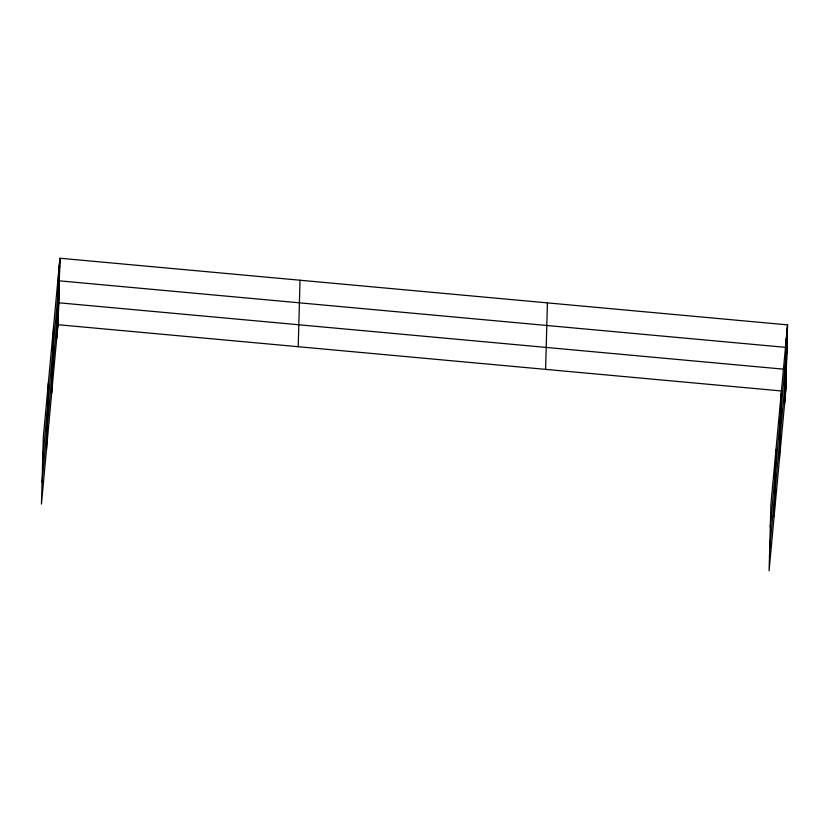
<?xml version="1.0" encoding="UTF-8"?>
<svg xmlns="http://www.w3.org/2000/svg" width="829" height="829" viewBox="0 0 829 829"><rect width="100%" height="100%" fill="white"/><g stroke="black" fill="none" stroke-linecap="round" stroke-linejoin="round"><path stroke-width="1.24" d="M46.528 449.37L48.351 382.874M51.761 392.956L53.595 326.46M56.838 338.201L58.672 271.705M787.55 324.875L770.908 504.281L769.084 570.766L785.726 391.371L787.55 324.875L59.916 258.233L58.092 324.719L782.089 391.029M298.212 346.719L300.036 280.223M545.606 369.371L547.43 302.875M774.162 516.011L775.985 449.515M779.395 459.598L781.219 393.101M784.472 404.842L786.296 338.346M59.916 258.233L43.274 437.629L41.45 504.125L58.144 322.895M58.621 273.446L59.875 259.964M58.527 276.917L59.823 261.705M58.476 278.658L59.729 265.187M58.382 282.14L59.678 266.928M58.331 283.881L59.584 270.399M58.237 287.352L59.533 272.14M58.144 290.834L59.439 275.622M58.092 292.575L59.346 279.104M42.652 460.24L59.294 280.834L786.928 347.475M57.947 297.963L59.201 284.492M57.895 299.797L59.149 286.326M57.802 303.455L59.097 288.15M57.75 305.279L58.994 291.808M57.647 308.937L58.942 293.642M57.595 310.771L58.849 297.3M57.491 314.429L58.797 299.124M42.051 482.188L58.693 302.782L786.327 369.423L769.685 548.829M57.346 319.911L58.641 304.606M57.294 321.735L58.548 308.264M57.191 325.393L58.496 310.098M57.149 327.227L58.393 313.756M57.097 329.051L58.341 315.58M56.994 332.709L58.289 317.414M56.942 334.543L58.196 321.072M786.203 341.828L787.498 326.616M786.161 343.558L787.405 330.087M786.058 347.04L787.363 331.828M786.016 348.781L787.26 335.31M785.923 352.252L787.218 337.04M785.871 353.993L787.125 340.522M785.778 357.475L787.073 342.263M770.286 526.881L786.98 345.745M785.633 362.781L786.876 349.31M785.581 364.605L786.825 351.133M785.477 368.263L786.783 352.967M785.426 370.097L786.68 356.625M785.332 373.755L786.628 358.449M785.281 375.578L786.524 362.107M785.177 379.236L786.472 363.941M785.125 381.071L786.379 367.599M784.98 386.552L786.224 373.081M784.876 390.21L786.172 374.905M784.825 392.034L786.079 378.563M784.773 393.868L786.027 380.397M784.68 397.526L785.975 382.221M784.628 399.35L785.871 385.879M784.524 403.008L785.819 387.713"/></g></svg>
